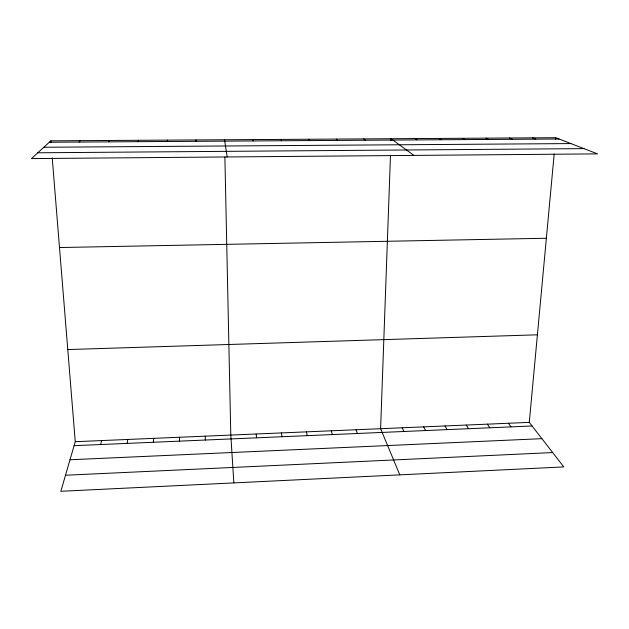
<?xml version="1.0" encoding="UTF-8"?>
<svg xmlns="http://www.w3.org/2000/svg" width="629" height="629" viewBox="0 0 629 629"><rect width="100%" height="100%" fill="white"/><g stroke="black" fill="none" stroke-linecap="round" stroke-linejoin="round"><path stroke-width="0.94" d="M390.483 155.316L380.608 428.695L399.792 474.864M391.01 140.684L391.081 138.734L413.921 155.41M196.004 141.313L196.075 139.937M179.391 441.149L179.603 437.257M52.223 157.863L75.252 441.692L60.848 491.288L563.804 466.915L529.28 422.374L554.188 153.956M555.517 139.622L555.698 137.712L50.839 140.841L31.45 158.587L597.55 153.877L555.698 137.712M153.319 442.273L153.759 438.35M127.082 443.398L127.758 439.459M100.671 444.538L101.591 440.575M167.086 141.501L167.44 140.118M137.948 141.682L138.6 140.298M108.613 141.871L109.548 140.479M79.065 142.06L80.3 140.66M65.51 475.241L552.679 452.558M70.008 459.76L541.907 438.665M74.096 445.678L532.071 425.975M75.252 441.692L529.28 422.374M67.775 349.559L537.41 334.809M59.496 247.535L546.365 238.249M49.298 142.248L559.047 139.001M43.833 147.257L570.888 143.577M37.779 152.792L583.956 148.625M532.598 137.853L535.735 139.151M509.364 137.995L512.289 139.3M485.989 138.144L488.694 139.449M462.472 138.286L464.965 139.599M438.814 138.435L441.086 139.756M415.022 138.584L417.066 139.905M363.798 138.899L365.355 140.236M336.318 139.072L337.624 140.416M308.658 139.245L309.696 140.589M508.381 423.262L511 426.879M487.373 424.158L489.818 427.791M466.246 425.055L468.519 428.703M445.01 425.959L447.101 429.631M280.809 139.418L281.572 140.77M423.655 426.863L425.574 430.558M402.19 427.783L403.92 431.486M252.764 139.591L253.251 140.951M356.022 429.749L357.358 433.491M331.286 430.794L332.411 434.56M306.402 431.856L307.306 435.645M281.36 432.925L282.044 436.73M227.187 156.959L224.522 139.764L224.561 141.682M256.152 433.994L256.624 437.823M50.839 140.841L50.996 142.736M233.854 482.907L230.796 435.071L224.883 157.038M205.282 436.164L205.298 440.033"/></g></svg>
